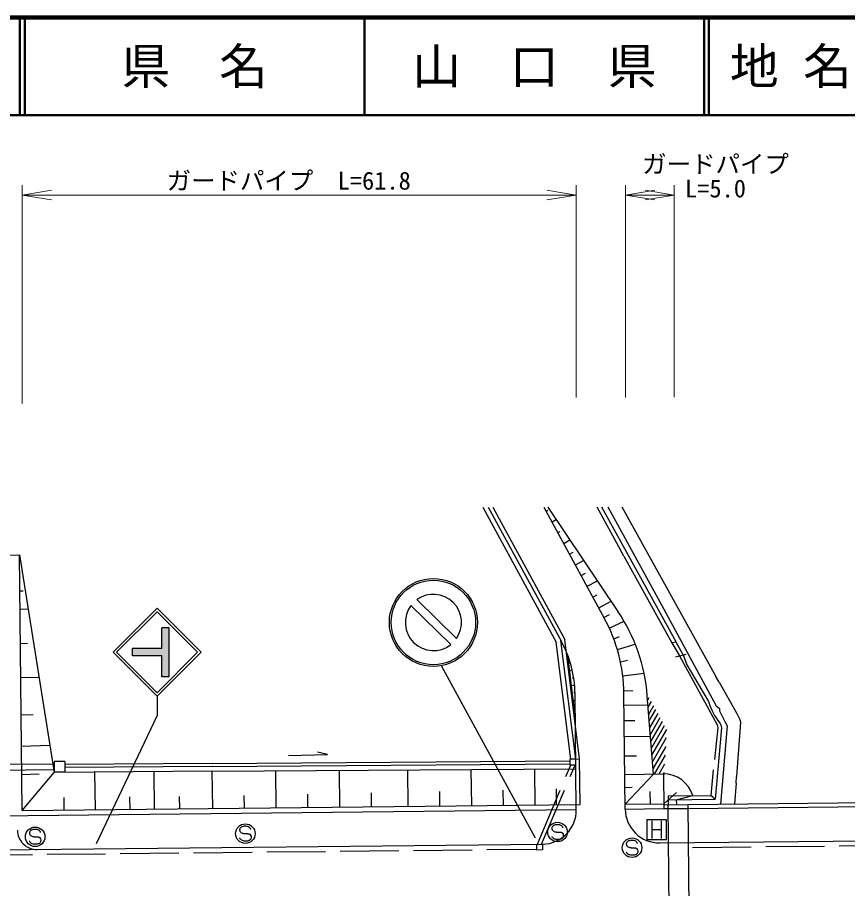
# Model space of a CAD drawing. Units: millimetres, scale not verified. Extents: x 40000 to 680000, y 20000 to 380000.
# Drawn here: x 297491 to 382429, y 290872 to 380000 of the extents above; entities that cross this region are included whole.
import ezdxf
from ezdxf.enums import TextEntityAlignment as Align

# ---------------------------------------------------------------- set-up
doc = ezdxf.new("R2010")
doc.units = ezdxf.units.MM
doc.header["$LTSCALE"] = 1000
doc.linetypes.add('DASHED', pattern=[7.5, 6, -1.5])
for name, color, linetype, lineweight in [('M-BGD', 7, 'Continuous', 25), ('M-BGD-EXST', 7, 'Continuous', 25), ('M-STR-HTXT', 7, 'Continuous', 13), ('M-STR-STR1', 1, 'Continuous', 25), ('M-STR-STRC', 7, 'Continuous', 25), ('M-TTL', 2, 'Continuous', 140), ('M-TTL-LINE', 7, 'Continuous', 50)]:
    doc.layers.add(name, color=color, linetype=linetype, lineweight=lineweight)
doc.layers.add('M-TTL-TXT', color=7, linetype='Continuous')
doc.styles.add('ＭＳ ゴシック', font='')
doc.styles.get('ＭＳ ゴシック').set_extended_font_data('MS Gothic')

# ---------------------------------------------------------------- blocks, each defined once
blk = doc.blocks.new('open_arrow')
at = {"color": 0, "linetype": 'Continuous', "lineweight": -2}
blk.add_lwpolyline([(7.5, 1.25), (0, 0), (7.5, -1.25)], dxfattribs=at)

msp = doc.modelspace()

# ---------------------------------------------------------------- hatches: boundary and pattern name
at = {"layer": 'M-STR-STRC'}
msp.add_hatch(color=256, dxfattribs=at).paths.add_polyline_path([(309282, 315424), (312282, 315424), (312282, 317549), (313032, 317549), (313032, 312549), (312282, 312549), (312282, 314674), (309282, 314674)])

# ---------------------------------------------------------------- linework, layer by layer
at = {"layer": 'M-BGD'}
for p, q in [((345102, 329904), (352619, 316091)), ((345672, 329904), (353148, 316164)), ((346127, 329905), (353491, 316370)), ((351362, 329908), (357540, 318554)), ((351761, 329908), (358934, 319227)), ((356769, 329912), (359206, 325488)), ((357251, 329912), (364905, 316066)), ((357892, 329912), (363638, 319462)), ((359327, 329913), (368933, 312560)), ((351594, 329482), (351768, 329576)), ((352191, 328384), (352626, 328620)), ((352789, 327286), (353016, 327410)), ((353386, 326188), (354026, 326536)), ((359522, 324889), (359206, 325488)), ((288691, 324907), (297691, 325003)), ((297970, 298852), (297691, 325003)), ((297691, 325003), (301251, 302761)), ((353984, 325090), (354339, 325283)), ((354581, 323992), (355425, 324452)), ((359522, 324889), (364450, 315998)), ((355178, 322894), (355607, 323127)), ((355776, 321796), (356825, 322367)), ((297730, 321319), (298090, 321329)), ((356373, 320698), (356804, 320933)), ((356971, 319600), (358225, 320283)), ((297750, 319455), (298575, 319479)), ((363638, 319462), (368986, 309579)), ((357507, 318615), (358074, 318922)), ((358052, 317530), (359563, 318221)), ((358509, 316425), (359103, 316646)), ((297787, 315955), (298510, 315976)), ((354113, 304105), (352619, 316089)), ((354617, 304108), (353104, 316245)), ((355017, 304135), (353491, 316370)), ((358874, 315331), (360706, 315871)), ((364905, 316066), (364450, 315998)), ((364450, 315998), (365220, 314678)), ((365612, 314782), (364905, 316066)), ((354570, 308528), (353792, 314763)), ((364827, 314574), (365907, 314860)), ((365220, 314678), (368657, 308441)), ((365612, 314782), (365984, 313777)), ((353980, 313990), (354050, 314011)), ((359190, 314079), (359924, 314235)), ((365984, 313777), (368192, 310000)), ((353990, 313182), (354254, 313243)), ((361609, 312880), (359430, 312620)), ((297825, 312454), (299691, 312508)), ((354247, 312438), (354405, 312463)), ((369298, 311974), (368933, 312560)), ((369298, 311974), (371092, 308770)), ((354181, 311646), (354502, 311674)), ((359541, 311106), (360465, 311130)), ((354544, 310891), (354424, 310889)), ((354672, 298957), (354546, 310791)), ((359672, 299010), (359545, 310844)), ((362564, 302592), (361936, 310600)), ((361973, 310130), (362143, 310423)), ((354374, 310099), (354553, 310101)), ((354512, 309314), (354561, 309315)), ((362012, 309638), (359559, 309611)), ((362028, 309430), (362367, 310013)), ((362083, 308730), (362592, 309604)), ((368986, 309579), (369323, 309300)), ((369323, 309300), (369338, 309042)), ((297865, 308642), (299115, 308678)), ((362138, 308030), (362816, 309194)), ((362193, 307330), (363041, 308785)), ((368657, 308441), (369087, 307609)), ((369338, 309042), (369883, 307977)), ((371092, 308770), (371408, 308171)), ((360660, 308040), (359575, 308028)), ((362248, 306630), (363265, 308375)), ((362303, 305930), (363489, 307966)), ((362357, 305229), (363714, 307557)), ((369087, 307609), (369152, 307363)), ((369343, 307834), (369457, 307602)), ((370111, 307512), (369422, 299514)), ((369457, 307602), (369535, 307307)), ((369883, 307977), (370111, 307512)), ((371486, 307876), (371057, 302350)), ((371408, 308171), (371486, 307876)), ((362412, 304529), (363939, 307148)), ((369152, 307363), (368815, 304069)), ((369535, 307307), (368878, 300008)), ((362263, 306432), (359593, 306404)), ((362467, 303829), (363917, 306317)), ((297899, 305454), (300807, 305538)), ((329216, 304605), (328210, 304830)), ((362522, 303129), (363859, 305422)), ((317422, 303674), (354019, 303927)), ((325217, 304504), (329216, 304605)), ((354617, 304111), (354017, 304104)), ((354017, 304104), (354024, 303504)), ((354617, 304108), (355017, 304135)), ((355066, 299461), (355017, 304135)), ((360843, 304431), (359614, 304418)), ((362673, 302593), (363800, 304528)), ((317422, 303674), (302340, 303569)), ((317424, 303374), (302343, 303269)), ((317424, 303374), (354022, 303627)), ((317428, 302874), (354627, 303131)), ((343972, 299343), (343933, 303058)), ((350472, 299412), (350433, 303103)), ((354624, 303511), (354024, 303504)), ((363139, 302598), (363742, 303633)), ((297930, 302555), (299723, 302606)), ((297970, 298852), (301251, 302761)), ((317428, 302874), (301251, 302761)), ((305469, 298932), (305428, 302791)), ((311523, 298997), (311482, 302828)), ((317469, 299060), (317428, 302874)), ((323968, 299129), (323928, 302919)), ((330468, 299199), (330428, 302964)), ((337473, 299273), (337433, 303013)), ((359634, 302560), (363580, 302602)), ((359666, 299510), (362564, 302592)), ((363580, 302602), (363618, 299052)), ((363605, 302603), (363683, 302738)), ((368669, 303032), (368441, 300404)), ((371029, 301659), (371057, 302350)), ((371029, 301659), (370850, 299529)), ((320718, 299095), (320704, 300398)), ((327218, 299164), (327203, 300533)), ((333718, 299233), (333702, 300668)), ((340723, 299308), (340707, 300814)), ((347222, 299377), (347205, 300949)), ((352652, 299435), (352635, 301072)), ((359648, 301221), (360380, 301241)), ((362209, 300815), (362223, 299537)), ((363613, 299552), (364941, 300694)), ((364104, 300357), (368441, 300404)), ((364905, 299966), (366586, 300384)), ((368878, 300008), (368441, 300404)), ((302282, 298898), (302268, 300195)), ((309017, 298970), (309003, 300266)), ((314098, 299024), (314085, 300298)), ((359666, 299510), (363613, 299552)), ((363614, 299452), (366114, 299479)), ((364114, 299457), (364104, 300357)), ((364109, 299957), (368878, 300008)), ((364905, 299966), (364910, 299466)), ((225479, 297580), (354672, 298957)), ((297970, 298852), (355066, 299461)), ((359672, 299010), (363618, 299052)), ((363618, 299052), (366118, 299079)), ((364321, 275658), (364067, 299457)), ((363209, 295548), (448546, 296454)), ((225516, 294080), (351209, 295420)), ((350609, 295414), (350616, 294814)), ((351209, 295420), (351216, 294820)), ((351216, 294820), (350616, 294814))]:
    msp.add_line(p, q, dxfattribs=at)
at = {"layer": 'M-BGD', "linetype": 'DASHED'}
for p, q in [((301239, 303610), (285591, 303501)), ((302336, 303890), (301237, 303879)), ((301237, 303879), (301248, 302779)), ((302336, 303890), (302348, 302791)), ((350691, 295414), (354106, 303505)), ((351127, 295419), (354542, 303510)), ((301246, 303010), (285597, 302901)), ((302348, 302791), (301248, 302779)), ((366561, 295083), (448548, 295957)), ((225522, 293580), (350615, 294913))]:
    msp.add_line(p, q, dxfattribs=at)
at = {"layer": 'M-BGD'}
for centre, radius, start, end in [((343991, 309192), 18000, 4.4871, 33.88525), ((343046, 310668), 16500, 0.61072, 28.55173), ((343046, 310668), 11500, 0.61072, 28.55173), ((374364, 311895), 6452, 197.07603, 218.96693), ((363614, 299503), 3100, 16.5124, 90.61072), ((351172, 298920), 3500, 270.61072, 0.61072), ((363171, 299047), 3500, 180.61072, 270.61072), ((299491, 296868), 2000, 180.61072, 270.61072)]:
    msp.add_arc(centre, radius, start, end, dxfattribs=at)
at = {"layer": 'M-BGD-EXST'}
for p, q in [((361892, 297901), (361892, 295901)), ((363892, 297901), (361892, 297901)), ((362392, 297801), (362392, 296001)), ((363392, 296001), (363392, 297801)), ((363892, 295901), (363892, 297901)), ((362392, 296901), (363392, 296901)), ((361892, 295901), (363892, 295901))]:
    msp.add_line(p, q, dxfattribs=at)
for points in [[(299038, 296208), (299063, 296204), (299089, 296199), (299114, 296194), (299140, 296190), (299165, 296186), (299190, 296182), (299216, 296179), (299241, 296176), (299267, 296174), (299292, 296172), (299314, 296172), (299335, 296171), (299356, 296171), (299377, 296172), (299398, 296172), (299419, 296172), (299440, 296173), (299461, 296173), (299483, 296173), (299504, 296172), (299515, 296172), (299527, 296172), (299539, 296171), (299551, 296170), (299562, 296169), (299574, 296168), (299586, 296167), (299597, 296166), (299609, 296164), (299620, 296162), (299627, 296161), (299634, 296160), (299641, 296158), (299648, 296157), (299655, 296155), (299662, 296154), (299669, 296152), (299676, 296150), (299682, 296148), (299689, 296146), (299695, 296144), (299701, 296142), (299707, 296140), (299713, 296138), (299719, 296136), (299725, 296133), (299731, 296131), (299736, 296128), (299742, 296126), (299748, 296123), (299754, 296120), (299760, 296117), (299765, 296114), (299771, 296111), (299777, 296108), (299782, 296105), (299788, 296101), (299793, 296098), (299798, 296094), (299803, 296090), (299810, 296084), (299817, 296078), (299823, 296071), (299829, 296065), (299836, 296058)], [(320295, 295953), (320290, 295960), (320285, 295968), (320280, 295976), (320275, 295983), (320271, 295991), (320266, 295999), (320263, 296007), (320259, 296015), (320256, 296024), (320253, 296032), (320251, 296040), (320250, 296048), (320248, 296056)], [(320545, 296529), (320571, 296525), (320596, 296520), (320621, 296515), (320647, 296511), (320672, 296507), (320698, 296503), (320723, 296500), (320749, 296497), (320774, 296495), (320800, 296493), (320821, 296493), (320842, 296492), (320863, 296492), (320884, 296493), (320905, 296493), (320926, 296493), (320948, 296494), (320969, 296494), (320990, 296494), (321011, 296493), (321023, 296493), (321034, 296493), (321046, 296492), (321058, 296491), (321069, 296490), (321081, 296489), (321093, 296488), (321104, 296487), (321116, 296485), (321128, 296483), (321135, 296482), (321142, 296481), (321148, 296479), (321155, 296478), (321162, 296476), (321169, 296475), (321176, 296473), (321183, 296471), (321190, 296469), (321196, 296467), (321202, 296465), (321208, 296463), (321214, 296461), (321220, 296459), (321226, 296457), (321232, 296454), (321238, 296452), (321244, 296449), (321249, 296447), (321255, 296444), (321261, 296441), (321267, 296438), (321273, 296435), (321278, 296432), (321284, 296429), (321289, 296426), (321295, 296422), (321300, 296419), (321305, 296415), (321310, 296411), (321317, 296405), (321324, 296399), (321330, 296392), (321337, 296386), (321343, 296379)], [(352235, 296113), (352230, 296121), (352225, 296128), (352220, 296136), (352215, 296144), (352211, 296152), (352206, 296160), (352202, 296168), (352199, 296176), (352196, 296184), (352193, 296193), (352191, 296200), (352190, 296208), (352188, 296216)], [(352485, 296690), (352511, 296685), (352536, 296680), (352561, 296676), (352587, 296671), (352612, 296667), (352638, 296664), (352663, 296660), (352689, 296658), (352714, 296656), (352740, 296654), (352761, 296653), (352782, 296653), (352803, 296653), (352824, 296653), (352845, 296653), (352866, 296654), (352887, 296654), (352909, 296654), (352930, 296654), (352951, 296654), (352963, 296654), (352974, 296653), (352986, 296653), (352998, 296652), (353009, 296651), (353021, 296650), (353033, 296649), (353044, 296647), (353056, 296646), (353068, 296644), (353075, 296643), (353081, 296641), (353088, 296640), (353095, 296638), (353102, 296637), (353109, 296635), (353116, 296634), (353123, 296632), (353130, 296630), (353136, 296628), (353142, 296626), (353148, 296624), (353154, 296622), (353160, 296619), (353166, 296617), (353172, 296615), (353178, 296612), (353184, 296610), (353189, 296607), (353195, 296604), (353201, 296602), (353207, 296599), (353213, 296596), (353218, 296593), (353224, 296589), (353229, 296586), (353235, 296583), (353240, 296579), (353245, 296575), (353250, 296571), (353257, 296565), (353264, 296559), (353270, 296553), (353277, 296546), (353283, 296540)], [(298787, 295631), (298782, 295639), (298777, 295647), (298773, 295655), (298768, 295662), (298763, 295670), (298759, 295678), (298755, 295686), (298752, 295694), (298749, 295703), (298746, 295711), (298744, 295719), (298742, 295727), (298741, 295735)], [(360109, 295085), (360134, 295080), (360160, 295075), (360185, 295071), (360211, 295066), (360236, 295062), (360261, 295059), (360287, 295055), (360312, 295053), (360338, 295050), (360364, 295049), (360385, 295048), (360406, 295048), (360427, 295048), (360448, 295048), (360469, 295048), (360490, 295049), (360511, 295049), (360532, 295049), (360554, 295049), (360575, 295049), (360587, 295049), (360598, 295048), (360610, 295048), (360622, 295047), (360633, 295046), (360645, 295045), (360657, 295044), (360668, 295042), (360680, 295041), (360691, 295039), (360698, 295038), (360705, 295036), (360712, 295035), (360719, 295033), (360726, 295032), (360733, 295030), (360740, 295029), (360747, 295027), (360753, 295025), (360760, 295023), (360766, 295021), (360772, 295019), (360778, 295017), (360784, 295014), (360790, 295012), (360796, 295010), (360802, 295007), (360807, 295005), (360813, 295002), (360819, 294999), (360825, 294997), (360831, 294994), (360836, 294991), (360842, 294988), (360848, 294984), (360853, 294981), (360859, 294978), (360864, 294974), (360869, 294970), (360874, 294966), (360881, 294960), (360888, 294954), (360894, 294948), (360901, 294941), (360907, 294935)], [(359858, 294508), (359853, 294516), (359848, 294523), (359844, 294531), (359839, 294539), (359834, 294547), (359830, 294555), (359826, 294563), (359823, 294571), (359820, 294579), (359817, 294588), (359815, 294595), (359813, 294603), (359812, 294611)]]:
    msp.add_lwpolyline(points, dxfattribs=at)
for centre in [(299304, 296172), (320811, 296493), (352751, 296654), (360375, 295049)]:
    msp.add_circle(centre, 1000, dxfattribs=at)
for centre, radius, start, end in [((299080, 296549), 347, 114.63796, 136.08554), ((299181, 296326), 591, 100.05395, 114.52623), ((299271, 295834), 1092, 90.54544, 100.1869), ((299290, 295670), 1257, 82.47698, 91.3279), ((299363, 296212), 709, 69.27414, 82.6429), ((299466, 296483), 419, 50.33996, 69.2792), ((299472, 296502), 401, 40.39427, 49.36849), ((320521, 296872), 298, 172.36814, 193.72008), ((320512, 296865), 290, 150.0708, 170.82171), ((320520, 296873), 298, 193.7824, 222.17001), ((320685, 296764), 491, 135.15085, 149.93667), ((320587, 296870), 347, 114.63796, 136.08554), ((320688, 296647), 591, 100.05395, 114.52623), ((320778, 296155), 1092, 90.54544, 100.1869), ((320797, 295991), 1257, 82.47698, 91.3279), ((320871, 296533), 709, 69.27414, 82.6429), ((320973, 296804), 419, 50.33996, 69.2792), ((320979, 296823), 401, 40.39427, 49.36849), ((320899, 296732), 521, 31.07407, 42.21432), ((321185, 296904), 188, 15.48494, 31.07407), ((321267, 296932), 101, 353.24514, 12.74605), ((352461, 297033), 298, 172.36814, 193.72008), ((352452, 297026), 290, 150.0708, 170.82171), ((352460, 297033), 298, 193.7824, 222.17001), ((352625, 296925), 491, 135.15085, 149.93667), ((352569, 297133), 445, 222.25697, 242.81644), ((352527, 297031), 347, 114.63796, 136.08554), ((352628, 296808), 591, 100.05395, 114.52623), ((352718, 296316), 1092, 90.54544, 100.1869), ((352737, 296151), 1257, 82.47698, 91.3279), ((352811, 296694), 709, 69.27414, 82.6429), ((352913, 296965), 419, 50.33996, 69.2792), ((352919, 296984), 401, 40.39427, 49.36849), ((352839, 296893), 521, 31.07407, 42.21432), ((353125, 297065), 188, 15.48494, 31.07407), ((353207, 297093), 101, 353.24514, 12.74605), ((299013, 296551), 298, 172.36814, 193.72008), ((299005, 296544), 290, 150.0708, 170.82171), ((299013, 296552), 298, 193.7824, 222.17001), ((299178, 296443), 491, 135.15085, 149.93667), ((299122, 296651), 445, 222.25697, 242.81644), ((299214, 296834), 650, 242.95506, 254.28289), ((299392, 296411), 521, 31.07407, 42.21432), ((299578, 295826), 346, 0.82024, 42.03911), ((299677, 296583), 188, 15.48494, 31.07407), ((299759, 296611), 101, 353.24514, 12.74605), ((320649, 296229), 449, 217.94831, 228.20445), ((320629, 296972), 445, 222.25697, 242.81644), ((320721, 297155), 650, 242.95506, 254.28289), ((321091, 296144), 344, 309.52638, 337.1503), ((321086, 296147), 346, 0.82024, 42.03911), ((321083, 296139), 349, 338.2637, 2.05452), ((352589, 296389), 449, 217.94831, 228.20445), ((352597, 296410), 470, 229.12381, 248.26742), ((352661, 297316), 650, 242.95506, 254.28289), ((352692, 296650), 728, 248.31346, 261.14941), ((352767, 297142), 1226, 261.2217, 270.98278), ((352785, 297188), 1272, 270.15164, 279.41634), ((352875, 296639), 715, 279.49367, 291.46503), ((352980, 296372), 428, 291.45807, 309.06252), ((353031, 296304), 344, 309.52638, 337.1503), ((353026, 296308), 346, 0.82024, 42.03911), ((353023, 296300), 349, 338.2637, 2.05452), ((299141, 295908), 449, 217.94831, 228.20445), ((299149, 295928), 470, 229.12381, 248.26742), ((299245, 296168), 728, 248.31346, 261.14941), ((299320, 296660), 1226, 261.2217, 270.98278), ((299337, 296707), 1272, 270.15164, 279.41634), ((299428, 296157), 715, 279.49367, 291.46503), ((299533, 295891), 428, 291.45807, 309.06252), ((299584, 295823), 344, 309.52638, 337.1503), ((299576, 295818), 349, 338.2637, 2.05452), ((320657, 296249), 470, 229.12381, 248.26742), ((320752, 296489), 728, 248.31346, 261.14941), ((320827, 296981), 1226, 261.2217, 270.98278), ((320845, 297028), 1272, 270.15164, 279.41634), ((320935, 296478), 715, 279.49367, 291.46503), ((321040, 296212), 428, 291.45807, 309.06252), ((360084, 295428), 298, 172.36814, 193.72008), ((360076, 295421), 290, 150.0708, 170.82171), ((360084, 295428), 298, 193.7824, 222.17001), ((360249, 295320), 491, 135.15085, 149.93667), ((360193, 295528), 445, 222.25697, 242.81644), ((360151, 295426), 347, 114.63796, 136.08554), ((360285, 295711), 650, 242.95506, 254.28289), ((360252, 295203), 591, 100.05395, 114.52623), ((360342, 294711), 1092, 90.54544, 100.1869), ((360361, 294546), 1257, 82.47698, 91.3279), ((360434, 295089), 709, 69.27414, 82.6429), ((360537, 295360), 419, 50.33996, 69.2792), ((360543, 295379), 401, 40.39427, 49.36849), ((360463, 295288), 521, 31.07407, 42.21432), ((360748, 295460), 188, 15.48494, 31.07407), ((360831, 295488), 101, 353.24514, 12.74605), ((360212, 294784), 449, 217.94831, 228.20445), ((360220, 294805), 470, 229.12381, 248.26742), ((360316, 295045), 728, 248.31346, 261.14941), ((360391, 295537), 1226, 261.2217, 270.98278), ((360409, 295583), 1272, 270.15164, 279.41634), ((360499, 295034), 715, 279.49367, 291.46503), ((360604, 294767), 428, 291.45807, 309.06252), ((360655, 294699), 344, 309.52638, 337.1503), ((360650, 294703), 346, 0.82024, 42.03911), ((360647, 294695), 349, 338.2637, 2.05452)]:
    msp.add_arc(centre, radius, start, end, dxfattribs=at)
at = {"layer": 'M-STR-HTXT'}
for p, q in [((297970, 340504), (297970, 362829)), ((354666, 341108), (354666, 362829)), ((359703, 341128), (359703, 362829)), ((364703, 341148), (364703, 362829)), ((297970, 361829), (354666, 361829)), ((359703, 361829), (364703, 361829))]:
    msp.add_line(p, q, dxfattribs=at)
at = {"layer": 'M-STR-STR1'}
for p, q in [((366114, 299479), (448525, 300357)), ((366368, 275680), (366114, 299479)), ((366118, 299079), (448527, 299957))]:
    msp.add_line(p, q, dxfattribs=at)
at = {"layer": 'M-STR-STRC'}
for p, q in [((338366, 320434), (342413, 316448)), ((307283, 315050), (311783, 319550)), ((307636, 315050), (311783, 319197)), ((316283, 315050), (311783, 319550)), ((315929, 315050), (311783, 319197)), ((337759, 319841), (341829, 315832)), ((313032, 317549), (312282, 317549)), ((312282, 315424), (312282, 317549)), ((313032, 312549), (313032, 317549)), ((307283, 315050), (311783, 310549)), ((307636, 315050), (311783, 310903)), ((309282, 314674), (309282, 315424)), ((312282, 315424), (309282, 315424)), ((312282, 314674), (309282, 314674)), ((311783, 310903), (315929, 315050)), ((311783, 310550), (316283, 315050)), ((312282, 312549), (312282, 314674)), ((350510, 296019), (340876, 313675)), ((313032, 312549), (312282, 312549)), ((311783, 310549), (311783, 308549)), ((305588, 295474), (311783, 308549))]:
    msp.add_line(p, q, dxfattribs=at)
for radius in [4500, 4320]:
    msp.add_circle((340053, 318099), radius, dxfattribs=at)
for start, end in [(325.01478, 125.8468), (142.79212, 308.06946)]:
    msp.add_arc((340053, 318099), 2880, start, end, dxfattribs=at)
at = {"layer": 'M-TTL'}
msp.add_line((680000, 380000), (40000, 380000), dxfattribs=at)
at = {"layer": 'M-TTL-LINE'}
for p, q in [((297750, 380000), (297750, 370000)), ((298250, 380000), (298250, 370000)), ((333000, 380000), (333000, 370000)), ((367750, 380000), (367750, 370000)), ((368250, 380000), (368250, 370000)), ((40000, 370000), (680000, 370000))]:
    msp.add_line(p, q, dxfattribs=at)

# ---------------------------------------------------------------- block references
at = {"layer": 'M-STR-HTXT', "xscale": 400, "yscale": 400}
for p in [(297970, 361829), (359703, 361829)]:
    msp.add_blockref('open_arrow', p, dxfattribs=at)
at = {"layer": 'M-STR-HTXT', "xscale": 400, "yscale": 400, "rotation": 180}
for p in [(354666, 361829), (364703, 361829)]:
    msp.add_blockref('open_arrow', p, dxfattribs=at)

# ---------------------------------------------------------------- texts
at = {"layer": 'M-STR-HTXT', "style": 'ＭＳ ゴシック'}
for s, p in [('ガードパイプ', (368915, 363532)), ('ガードパイプ\u3000L=61.8', (325249, 361829)), ('L=5.0', (368915, 361032))]:
    msp.add_text(s, height=1833, dxfattribs=at).set_placement(p, align=Align.BOTTOM_CENTER)
at = {"layer": 'M-TTL-TXT', "style": 'ＭＳ ゴシック'}
for s, p in [('県\u3000名', (315625, 375000)), ('山\u3000口\u3000県', (350375, 375000))]:
    msp.add_text(s, height=3666, dxfattribs=at).set_placement(p, align=Align.MIDDLE_CENTER)
msp.add_text('地 名', height=3666, dxfattribs=at).set_placement((370380, 375000), align=Align.MIDDLE_LEFT)

doc.saveas('drawing.dxf')
